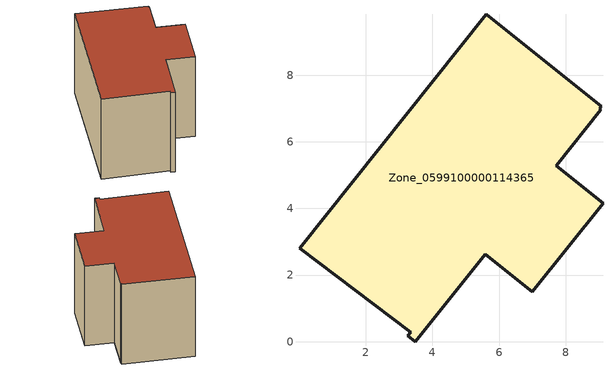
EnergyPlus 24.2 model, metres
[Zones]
Zone_0599100000114365
 floor ground (C_G): 0.01,2.81 5.61,9.82 9.07,7.06 9.01,7 9.06,6.96 7.71,5.28 9.12,4.16 7,1.5 5.59,2.62 3.49,0 3.27,0.18 3.35,0.28 z0.42
 wall outside (C_F): 3.27,0.18 3.49,0 5.59,2.62 7,1.5 9.12,4.16 7.71,5.28 9.06,6.96 9.01,7 9.07,7.06 5.61,9.82 0.01,2.81 3.35,0.28 3.27,0.18 z0.42:6.18
 roof outside (C_R): 0.01,2.81 3.35,0.28 3.27,0.18 3.49,0 5.59,2.62 7,1.5 9.12,4.16 7.71,5.28 9.06,6.96 9.01,7 9.07,7.06 5.61,9.82 z6.18
[BUILDING]
Pand.0599100000114365: North Axis=0; Terrain=City; Loads Convergence Tolerance Value=0.04; Temperature Convergence Tolerance Value=0.4; Solar Distribution=FullExterior; Maximum Number of Warmup Days=25; Minimum Number of Warmup Days=1
[Site:Location]
Rotterdam.The.Hague.AP_ZH_NLD Design_Conditions: Latitude=51.96; Longitude=4.45; Time Zone=1; Elevation=-4.5
[SITE:GROUNDTEMPERATURE:BUILDINGSURFACE]
18, 18, 18, 18, 18, 18, 18, 18, 18, 18, 18, 18
[MATERIAL] Thermal Absorptance=0.9; Solar Absorptance=0.7; Visible Absorptance=0.7
Name | Roughness | Thickness | Conductivity | Density | Specific Heat
G.TC.1946-1964 | MediumSmooth | 0.15 | 1 | 540 | 1210
F.TC.1946-1964 | Rough | 0.3 | 0.857143 | 1920 | 840
R.TC.1946-1964 | MediumRough | 0.2 | 0.235294 | 1500 | 1000
[CONSTRUCTION]
C_G: G.TC.1946-1964
C_F: F.TC.1946-1964
C_R: R.TC.1946-1964
[ZONE]
Zone_0599100000114365: Type=1; Multiplier=1; Ceiling Height=Autocalculate; Volume=Autocalculate; Floor Area=autocalculate; Part of Total Floor Area=Yes
[ZONEINFILTRATION:DESIGNFLOWRATE]
Infil_Zone_0599100000114365: Zone or ZoneList or Space or SpaceList=Zone_0599100000114365; Schedule=AlwaysOn; Design Flow Rate Calculation Method=Flow/Area; Flow Rate per Floor Area=0.003; Constant Term Coefficient=1; Temperature Term Coefficient=0; Velocity Term Coefficient=0; Velocity Squared Term Coefficient=0
[HVACTEMPLATE:ZONE:IDEALLOADSAIRSYSTEM]
Zone_0599100000114365: Maximum Heating Supply Air Temperature=50; Minimum Cooling Supply Air Temperature=13; Maximum Heating Supply Air Humidity Ratio=0.0156; Minimum Cooling Supply Air Humidity Ratio=0.0077; Heating Limit=NoLimit; Cooling Limit=NoLimit; Dehumidification Control Type=ConstantSensibleHeatRatio; Cooling Sensible Heat Ratio=0.7; Dehumidification Setpoint=60; Humidification Control Type=None; Humidification Setpoint=30; Outdoor Air Method=None; Outdoor Air Flow Rate per Person=0.00944; Outdoor Air Flow Rate per Zone Floor Area=0; Outdoor Air Flow Rate per Zone=0; Demand Controlled Ventilation Type=None; Outdoor Air Economizer Type=NoEconomizer; Heat Recovery Type=None; Sensible Heat Recovery Effectiveness=0.7; Latent Heat Recovery Effectiveness=0.65
[ZONECONTROL:THERMOSTAT]
ThermostatControl_Zone_0599100000114365: Zone or ZoneList=Zone_0599100000114365; Control Type Schedule=DualSetpointControlType; Control 1=Thermostat_Zone_0599100000114365; Temperature Difference Between Cutout And Setpoint=0
[THERMOSTATSETPOINT:DUALSETPOINT]
Thermostat_Zone_0599100000114365: Heating Setpoint Temperature Schedule=HeatingSetpoint_Zone_0599100000114365; Cooling Setpoint Temperature Schedule=CoolingSetpoint_Zone_0599100000114365
[SCHEDULE:COMPACT]
HeatingSetpoint_Zone_0599100000114365: Through: 12/31, For: AllDays, Until: 24:00, 21
CoolingSetpoint_Zone_0599100000114365: Through: 12/31, For: AllDays, Until: 24:00, 24
DualSetpointControlType: Through: 12/31, For: AllDays, Until: 24:00, 4
AlwaysOn: Through: 12/31, For: AllDays, Until: 24:00, 1
